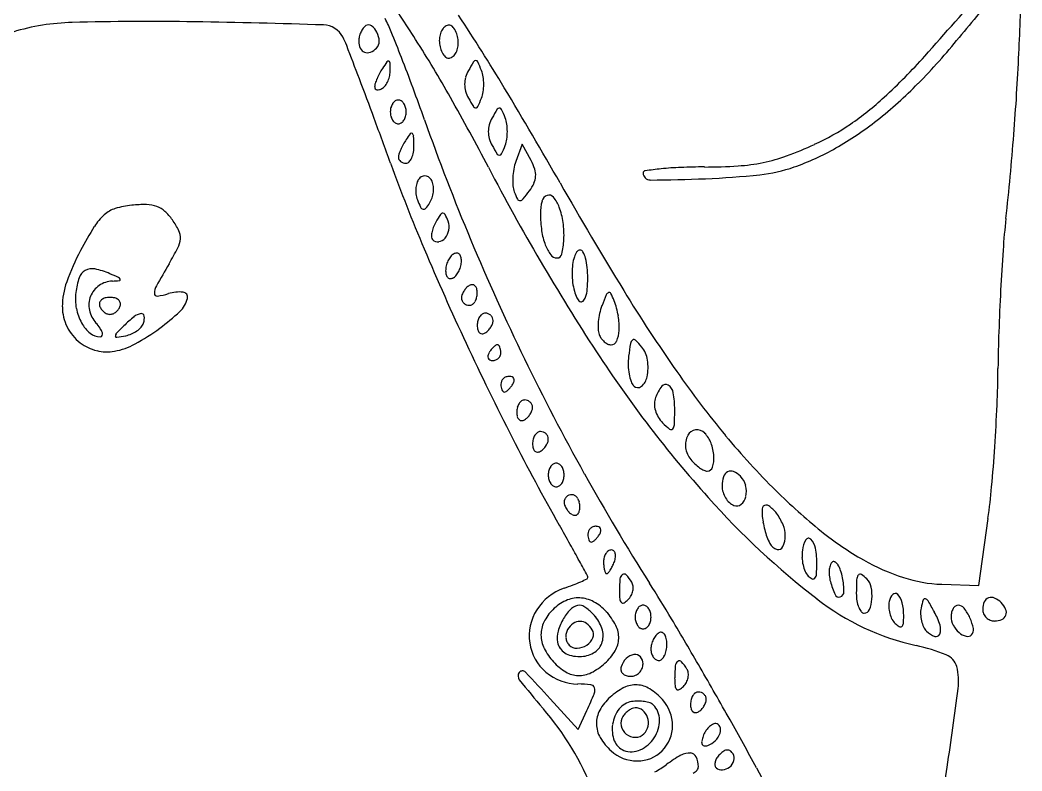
# Model space of a CAD drawing. Header units: millimetres. Extents: x 56222 to 3066687, y -650199 to -121287.
# Drawn here: x 140520.165 to 140521.749, y -185766.601 to -185765.413 of the extents above; entities that cross this region are included whole.
import ezdxf

# ---------------------------------------------------------------- set-up
doc = ezdxf.new("R2010")
doc.units = ezdxf.units.MM
doc.header["$MEASUREMENT"] = 0
doc.layers.add('$TD_AUDIT_GENERATED_(A0BDF17)', color=32, linetype='Continuous', lineweight=30)

msp = doc.modelspace()

# ---------------------------------------------------------------- linework, layer by layer
at = {"layer": '$TD_AUDIT_GENERATED_(A0BDF17)', "linetype": 'Continuous', "lineweight": 25, "ltscale": 2}
for p, q in [((140520.9592, -185765.6091), (140520.949, -185765.6368)), ((140520.9731, -185765.635), (140520.9592, -185765.6091)), ((140521.681, -185766.3077), (140521.6958, -185766.2016)), ((140521.6225, -185766.3058), (140521.681, -185766.3077)), ((140521.0035, -185766.4871), (140521.0476, -185766.5359)), ((140521.0476, -185766.5359), (140521.0615, -185766.5055))]:
    msp.add_line(p, q, dxfattribs=at)
for centre, radius, start, end in [((140508.5097, -185764.8569), 13.2489, 357.36663, 357.87725), ((140518.1366, -185767.1348), 3.147, 32.5083, 34.1027), ((140517.331, -185761.6496), 5.7256, 318.1476, 319.6015), ((140523.3072, -185766.7856), 2.1344, 139.5971, 140.9367), ((140520.2562, -185765.7678), 0.3513, 91.409, 106.9435), ((140520.3678, -185770.3062), 4.8911, 89.1424, 91.409), ((140520.274, -185776.573), 11.1586, 88.09473, 89.14255), ((140520.5146, -185765.5281), 0.2563, 22.1557, 27.3421), ((140518.3584, -185767.0631), 2.9997, 30.9614, 33.5488), ((140520.6438, -185765.4562), 0.0357, 27.9168, 88.0948), ((140520.7395, -185765.4478), 0.0391, 155.8227, 167.2028), ((140520.7351, -185765.4458), 0.0342, 143.7706, 155.8225), ((140520.7198, -185765.4346), 0.0152, 121.7153, 143.7707), ((140520.7161, -185765.4286), 0.0082, 53.6601, 121.7152), ((140520.7047, -185765.444), 0.0274, 25.7573, 53.6601), ((140520.6963, -185765.4481), 0.0367, 2.514, 25.7572), ((140518.1559, -185766.4886), 2.803, 21.2584, 22.1556), ((140520.8645, -185765.445), 0.0365, 158.7316, 173.0249), ((140520.8478, -185765.4385), 0.0185, 134.9977, 158.7315), ((140520.8478, -185765.4385), 0.0186, 112.692, 134.9976), ((140520.8433, -185765.4278), 0.00694, 66.2025, 112.6921), ((140520.8416, -185765.4316), 0.0111, 31.9844, 66.2025), ((140520.8074, -185765.453), 0.0515, 20.9913, 31.9844), ((140520.5667, -185765.4971), 0.123, 20.9587, 27.9168), ((140520.734, -185765.4465), 0.0334, 167.2027, 179.9977), ((140520.7267, -185765.4465), 0.0261, 179.9978, 204.9349), ((140520.7189, -185765.4471), 0.0141, 314.9978, 2.514), ((140519.0875, -185766.5288), 2.0194, 29.4711, 32.5083), ((140520.8698, -185765.4456), 0.0418, 173.0248, 186.4284), ((140520.8655, -185765.4461), 0.0374, 186.4283, 200.9913), ((140520.8206, -185765.4479), 0.0374, 6.4283, 20.9913), ((140520.8162, -185765.4484), 0.0418, 353.0248, 6.4284), ((140520.8347, -185764.7788), 1.0501, 315.6167, 320.9367), ((140508.8517, -185769.9844), 12.6679, 20.70283, 20.9586), ((140520.7139, -185765.4525), 0.012, 204.935, 249.5737), ((140520.7142, -185765.4516), 0.0129, 249.5737, 292.1851), ((140520.7078, -185765.436), 0.0298, 292.1853, 314.9977), ((140520.8786, -185765.4411), 0.0515, 200.9913, 211.9844), ((140520.8382, -185765.4556), 0.0185, 314.9977, 338.7315), ((140520.8215, -185765.4491), 0.0365, 338.7316, 353.0249), ((140517.8261, -185765.2854), 3.9226, 355.4897, 357.3667), ((140520.999, -185765.6582), 0.3107, 144.7823, 147.1251), ((140520.7475, -185765.4806), 0.00287, 79.0214, 144.7822), ((140520.7476, -185765.4801), 0.00236, 3.2894, 79.0216), ((140520.5044, -185765.4941), 0.246, 0.5166, 3.2891), ((140517.9428, -185766.5715), 3.0317, 20.2839, 21.2584), ((140520.8444, -185765.4624), 0.0111, 211.9845, 246.2025), ((140520.8427, -185765.4663), 0.00694, 246.2025, 292.6921), ((140520.8382, -185765.4556), 0.0186, 292.692, 314.9976), ((140521.1887, -185765.6693), 0.3608, 148.1913, 150.6881), ((140520.8857, -185765.4814), 0.00439, 89.9978, 148.1914), ((140520.8857, -185765.4807), 0.00371, 24.1238, 89.9977), ((140520.6403, -185765.5906), 0.2726, 21.0684, 24.1239), ((140520.8768, -185764.8257), 0.9653, 312.7225, 318.1476), ((140520.8286, -185765.548), 0.1077, 152.0168, 156.9018), ((140520.8284, -185765.5479), 0.1076, 147.1252, 152.0168), ((140520.7098, -185765.4922), 0.0406, 348.2125, 0.5165), ((140520.9175, -185765.517), 0.0498, 150.6881, 164.2134), ((140520.8515, -185765.5093), 0.0463, 8.2934, 21.0684), ((140512.999, -185768.417), 8.2344, 20.23734, 20.70281), ((140520.7433, -185765.5187), 0.0176, 161.8819, 178.9133), ((140520.8144, -185765.5419), 0.0924, 156.9018, 161.8819), ((140520.711, -185765.4938), 0.039, 324.8211, 336.9018), ((140520.7051, -185765.4913), 0.0454, 336.9018, 348.2126), ((140520.9085, -185765.5145), 0.0405, 164.2135, 179.9977), ((140520.8158, -185765.5145), 0.0824, 359.9977, 8.2935), ((140521.1085, -185765.0469), 0.6668, 308.1411, 315.6167), ((140520.7312, -185765.5184), 0.00543, 178.9132, 214.6758), ((140520.7301, -185765.5192), 0.00407, 214.676, 259.0215), ((140520.7308, -185765.5154), 0.00791, 259.0214, 288.3145), ((140520.7262, -185765.5015), 0.0226, 288.3145, 301.7152), ((140520.7295, -185765.5068), 0.0164, 301.7153, 324.821), ((140517.4749, -185766.7444), 3.5305, 19.4147, 20.284), ((140520.9085, -185765.5145), 0.0405, 179.9977, 195.782), ((140520.9175, -185765.512), 0.0498, 195.782, 209.3074), ((140520.8515, -185765.5197), 0.0463, 338.9271, 351.702), ((140520.8158, -185765.5145), 0.0824, 351.702, 359.9977), ((140513.9198, -185769.7261), 8.1759, 29.73715, 30.96143), ((140520.7712, -185765.5562), 0.0203, 146.3076, 165.1554), ((140520.7664, -185765.5531), 0.0147, 123.7162, 146.3076), ((140520.7631, -185765.548), 0.00858, 89.9978, 123.7162), ((140520.7631, -185765.548), 0.00858, 56.2793, 89.9977), ((140520.7597, -185765.5531), 0.0147, 33.6879, 56.2792), ((140520.755, -185765.5562), 0.0203, 14.8401, 33.6879), ((140517.5289, -185767.4096), 3.8096, 27.5825, 29.4712), ((140521.1887, -185765.3597), 0.3608, 209.3073, 211.8042), ((140520.6403, -185765.4383), 0.2726, 335.8715, 338.9271), ((140521.2132, -185765.19), 0.4694, 304.3567, 312.7226), ((140520.7785, -185765.5582), 0.028, 165.1554, 179.9978), ((140520.7785, -185765.5582), 0.028, 179.9976, 194.8401), ((140520.7476, -185765.5582), 0.028, 359.9976, 14.8401), ((140520.7476, -185765.5582), 0.028, 345.1554, 359.9978), ((140520.8857, -185765.5476), 0.00439, 211.8041, 269.9977), ((140520.8857, -185765.5483), 0.00371, 269.9978, 335.8716), ((140521.2261, -185765.7442), 0.3608, 148.1913, 150.6881), ((140520.9232, -185765.5564), 0.00439, 89.9978, 148.1914), ((140520.9232, -185765.5557), 0.00371, 24.1238, 89.9977), ((140520.6778, -185765.6656), 0.2726, 21.0684, 24.1239), ((140508.3244, -185770.1404), 13.2165, 19.91077, 20.23735), ((140520.7712, -185765.5602), 0.0203, 194.8401, 213.6879), ((140520.7664, -185765.5633), 0.0147, 213.6879, 236.2792), ((140520.7631, -185765.5684), 0.00858, 236.2793, 269.9977), ((140520.7631, -185765.5684), 0.00858, 269.9978, 303.7162), ((140520.7597, -185765.5633), 0.0147, 303.7162, 326.3076), ((140520.755, -185765.5602), 0.0203, 326.3076, 345.1554), ((140524.1507, -185764.3916), 3.5478, 199.4147, 202.7049), ((140520.9549, -185765.592), 0.0498, 150.6881, 164.2134), ((140520.889, -185765.5842), 0.0463, 8.2934, 21.0684), ((140521.1873, -185765.1472), 0.5393, 299.7904, 308.1411), ((140520.8769, -185765.6674), 0.1206, 141.8097, 147.1252), ((140520.7839, -185765.5943), 0.00234, 52.7026, 141.8098), ((140520.7821, -185765.5967), 0.00534, 2.9759, 52.7026), ((140520.946, -185765.5894), 0.0405, 164.2135, 179.9977), ((140520.946, -185765.5894), 0.0405, 179.9977, 195.782), ((140520.8532, -185765.5894), 0.0824, 359.9977, 8.2935), ((140520.8532, -185765.5894), 0.0824, 351.702, 359.9977), ((140521.2623, -185765.2618), 0.3824, 294.6008, 304.3567), ((140520.8723, -185765.6644), 0.1151, 147.1251, 151.6708), ((140520.4574, -185765.6135), 0.3304, 0.3877, 2.9757), ((140520.9549, -185765.5869), 0.0498, 195.782, 209.3074), ((140520.889, -185765.5946), 0.0463, 338.9271, 351.702), ((140517.1627, -185765.233), 4.5881, 353.8208, 355.4897), ((140520.8535, -185765.6558), 0.0945, 156.3617, 161.1058), ((140520.8681, -185765.6622), 0.1104, 151.6709, 156.3617), ((140520.7494, -185765.6159), 0.0381, 336.3618, 350.6479), ((140520.7243, -185765.6117), 0.0636, 350.6479, 0.3876), ((140521.2261, -185765.4347), 0.3608, 209.3073, 211.8042), ((140520.6778, -185765.5133), 0.2726, 335.8715, 338.9271), ((140521.165, -185765.0493), 0.6162, 290.1437, 294.6008), ((140521.2591, -185765.2726), 0.3948, 289.2406, 299.7904), ((140523.3875, -185764.6844), 2.8043, 199.9108, 202.8852), ((140520.7792, -185765.6304), 0.0159, 161.1058, 178.8282), ((140520.7703, -185765.6302), 0.00703, 178.828, 209.2043), ((140520.7728, -185765.6288), 0.0099, 209.2043, 232.7025), ((140520.7745, -185765.6266), 0.0127, 232.7026, 253.1591), ((140520.7755, -185765.623), 0.0164, 253.1591, 269.9977), ((140520.7755, -185765.6329), 0.00645, 269.9977, 317.5615), ((140520.7637, -185765.6221), 0.0225, 317.5616, 336.3616), ((140520.9232, -185765.6225), 0.00439, 211.8041, 269.9977), ((140520.9232, -185765.6232), 0.00371, 269.9978, 335.8716), ((140521.0183, -185765.6624), 0.0739, 159.6971, 169.4322), ((140520.8988, -185765.6748), 0.0842, 18.0413, 28.1527), ((140521.2824, -185765.3569), 0.2873, 273.6202, 281.6122), ((140521.2882, -185765.3852), 0.2584, 281.6123, 290.1438), ((140524.0294, -185764.0138), 3.5244, 207.5826, 213.0916), ((140521.0443, -185765.6673), 0.1003, 169.4322, 177.1745), ((140520.9485, -185765.6586), 0.0319, 357.1745, 18.0413), ((140521.1541, -185765.655), 0.00379, 97.7103, 179.8991), ((140521.1613, -185765.655), 0.0109, 179.8992, 270.4457), ((140521.2509, -185766.3701), 0.7253, 95.7087, 97.7103), ((140521.2306, -185766.1668), 0.5211, 92.2636, 95.7087), ((140521.2504, -185766.6676), 1.0223, 90.1829, 92.2636), ((140521.2443, -185764.7543), 0.8911, 270.1829, 273.6202), ((140521.3091, -185765.4157), 0.2432, 276.1049, 289.2406), ((140520.8279, -185765.6822), 0.0372, 159.3496, 173.5862), ((140520.81, -185765.6755), 0.0181, 134.9977, 159.3496), ((140520.805, -185765.6705), 0.011, 74.5283, 134.9978), ((140520.8044, -185765.6724), 0.0129, 20.9913, 74.5283), ((140520.7825, -185765.6808), 0.0364, 352.9648, 20.9913), ((140521.0356, -185765.6668), 0.0916, 177.1745, 185.1594), ((140520.9151, -185765.6425), 0.0689, 323.8228, 335.4633), ((140520.9505, -185765.6587), 0.0299, 335.4632, 357.1745), ((140526.841, -185762.3448), 6.705, 209.73714, 211.42871), ((140521.1406, -185762.9963), 2.6698, 270.4457, 272.3259), ((140521.1958, -185764.3573), 1.3077, 272.3258, 276.1049), ((140520.8338, -185765.6829), 0.0432, 173.5863, 186.8503), ((140520.7758, -185765.6799), 0.0432, 328.2803, 352.9648), ((140520.9808, -185765.6718), 0.0366, 185.1594, 200.9914), ((140521.0548, -185765.6434), 0.1159, 200.9913, 207.1532), ((140520.7339, -185765.51), 0.2933, 320.6451, 323.8228), ((140520.8303, -185765.6833), 0.0397, 186.8503, 200.9912), ((140520.9148, -185765.6509), 0.1301, 200.9913, 206.4077), ((140520.7568, -185765.6682), 0.0655, 319.4885, 328.2803), ((140520.9555, -185765.6943), 0.00428, 207.1533, 274.1258), ((140520.9553, -185765.6915), 0.00706, 274.1258, 320.6451), ((140521.0716, -185765.7196), 0.0837, 165.9191, 179.9977), ((140521.0027, -185765.7023), 0.0127, 109.2637, 165.9192), ((140521.0015, -185765.6989), 0.00913, 38.781, 109.2637), ((140520.9624, -185765.7304), 0.0593, 20.9913, 38.7811), ((140520.3293, -185765.7562), 0.0471, 106.9659, 131.601), ((140520.3555, -185765.8421), 0.1369, 95.8551, 106.9659), ((140520.3615, -185765.9007), 0.1958, 88.9774, 95.8552), ((140520.3641, -185765.7559), 0.051, 70.2748, 88.9773), ((140520.3684, -185765.744), 0.0383, 47.8963, 70.2748), ((140520.3404, -185765.7749), 0.08, 35.0062, 47.8963), ((140520.8039, -185765.706), 0.00632, 206.4077, 255.1649), ((140520.8034, -185765.708), 0.00427, 255.1649, 319.4887), ((140520.8339, -185765.7234), 0.00504, 93.9529, 147.4497), ((140520.8338, -185765.722), 0.00362, 25.9166, 93.9529), ((140521.1733, -185765.7196), 0.1854, 179.9977, 188.2626), ((140520.9199, -185765.7467), 0.1048, 7.4711, 20.9914), ((140520.3529, -185765.7828), 0.0826, 131.601, 148.552), ((140520.3036, -185765.8007), 0.1249, 25.8561, 35.0062), ((140520.8818, -185765.7658), 0.0679, 150.7652, 158.7309), ((140521.0334, -185765.8507), 0.2417, 147.4496, 150.7652), ((140520.7122, -185765.7811), 0.1389, 20.9914, 25.9164), ((140520.8176, -185765.7406), 0.0259, 349.9061, 20.9914), ((140520.8689, -185765.7534), 0.1563, 357.4461, 7.4711), ((140523.0833, -185765.874), 1.3672, 173.8208, 175.9258), ((140520.9273, -185766.1341), 0.756, 148.552, 151.8811), ((140520.3936, -185765.7571), 0.0249, 355.6019, 25.8561), ((140520.8474, -185765.7554), 0.0318, 169.2969, 181.6793), ((140520.8619, -185765.7581), 0.0466, 158.7308, 169.2969), ((140520.8166, -185765.7404), 0.0269, 319.6849, 349.9062), ((140521.0964, -185765.7308), 0.1077, 188.2625, 200.6781), ((140520.38, -185765.756), 0.0386, 333.2144, 355.6019), ((140520.8214, -185765.7561), 0.00586, 181.6793, 224.9978), ((140520.8254, -185765.7522), 0.0115, 224.9977, 278.6384), ((140520.8246, -185765.7472), 0.0164, 278.6384, 319.6849), ((140524.3061, -185764.3265), 3.7163, 202.705, 205.8826), ((140520.8956, -185765.7546), 0.1295, 347.2715, 357.4461), ((140520.5868, -185765.9521), 0.3699, 151.8811, 160.246), ((140520.0215, -185765.575), 0.4401, 329.4566, 333.2144), ((140524.9067, -185764.0431), 4.4532, 202.8853, 204.9887), ((140520.8599, -185765.7982), 0.0178, 121.7152, 142.5599), ((140520.8555, -185765.7912), 0.00955, 91.6492, 121.7153), ((140520.8554, -185765.7875), 0.00591, 48.5866, 91.6492), ((140521.0544, -185765.7466), 0.0628, 200.6781, 216.8592), ((140521.0755, -185765.7991), 0.0358, 146.5553, 161.2186), ((140521.0504, -185765.7826), 0.00575, 89.9978, 146.5554), ((140521.0504, -185765.7822), 0.00543, 27.4191, 89.9977), ((140521.0079, -185765.8043), 0.0533, 15.6918, 27.4192), ((140525.1864, -185766.0238), 3.4756, 175.9257, 176.9745), ((140521.7895, -185766.6183), 1.6127, 149.4566, 150.8827), ((140520.8784, -185765.8114), 0.0407, 154.7241, 166.3443), ((140520.8748, -185765.8097), 0.0366, 142.56, 154.7241), ((140520.8533, -185765.79), 0.00915, 15.8566, 48.5865), ((140520.8388, -185765.7941), 0.0242, 359.9978, 15.8567), ((140520.8302, -185765.7941), 0.0328, 346.3443, 359.9977), ((140521.0142, -185765.7767), 0.0126, 216.8592, 269.9978), ((140521.0142, -185765.7814), 0.00796, 269.9978, 347.2715), ((140521.0997, -185765.8074), 0.0614, 161.2186, 172.6033), ((140520.9751, -185765.8135), 0.0873, 6.0856, 15.6919), ((140520.2781, -185765.8272), 0.0208, 118.8739, 161.3585), ((140520.2787, -185765.8282), 0.0219, 77.8349, 118.8738), ((140520.2558, -185765.9341), 0.1303, 66.8388, 77.8349), ((140520.0913, -185766.3187), 0.5486, 65.2752, 66.8389), ((140520.8708, -185765.8095), 0.0328, 166.3443, 179.9977), ((140520.8622, -185765.8095), 0.0242, 179.9978, 195.8567), ((140520.8262, -185765.7939), 0.0366, 322.56, 334.7241), ((140520.8225, -185765.7922), 0.0407, 334.7241, 346.3443), ((140521.1472, -185765.8136), 0.1093, 172.6032, 179.9978), ((140521.1547, -185765.8136), 0.1168, 179.9977, 187.191), ((140520.9022, -185765.8213), 0.1606, 359.9977, 6.0857), ((140520.3497, -185765.867), 0.118, 160.2459, 179.8488), ((140520.3685, -185765.8577), 0.1162, 161.3585, 173.2737), ((140520.3125, -185765.8656), 0.0397, 92.3648, 124.6988), ((140520.3031, -185765.638), 0.188, 272.3649, 275.7474), ((140520.3189, -185765.8245), 0.00454, 17.9351, 65.2752), ((140520.3218, -185765.8236), 0.00152, 275.7473, 17.9351), ((140520.8477, -185765.8136), 0.00915, 195.8566, 228.5865), ((140520.8456, -185765.8161), 0.00591, 228.5866, 271.6492), ((140520.8455, -185765.8124), 0.00955, 271.6492, 301.7153), ((140520.8411, -185765.8054), 0.0178, 301.7152, 322.5599), ((140521.1316, -185765.8165), 0.0935, 187.191, 195.6918), ((140520.8715, -185765.8213), 0.1913, 354.7258, 359.9977), ((140520.3362, -185765.8539), 0.0837, 173.2738, 190.4978), ((140520.311, -185765.8635), 0.0371, 124.6988, 158.6981), ((140520.4026, -185765.8458), 0.0252, 150.8827, 178.9876), ((140520.3817, -185765.8454), 0.00432, 178.9876, 277.3219), ((140520.3696, -185765.7508), 0.0997, 277.322, 287.6065), ((140520.4167, -185765.8992), 0.056, 83.7807, 107.6066), ((140520.4219, -185765.8514), 0.00795, 345.8013, 83.7807), ((140520.891, -185765.8576), 0.029, 147.3204, 159.5081), ((140520.8935, -185765.8592), 0.0319, 135.6348, 147.3204), ((140520.8887, -185765.8545), 0.0253, 121.7152, 135.6347), ((140520.8802, -185765.8407), 0.00903, 90.0236, 121.7153), ((140520.8802, -185765.8376), 0.00595, 46.7393, 90.0237), ((140520.8776, -185765.8405), 0.00984, 15.1288, 46.7393), ((140520.8616, -185765.8448), 0.0264, 359.9978, 15.1289), ((140520.8577, -185765.8448), 0.0302, 345.7419, 359.9977), ((140521.1105, -185765.8224), 0.0716, 195.6918, 204.9316), ((140521.0082, -185765.8339), 0.0541, 341.2185, 354.7258), ((140521.0982, -185765.8506), 0.0069, 111.428, 157.3368), ((140521.0968, -185765.8469), 0.00294, 26.7306, 111.4279), ((140520.9874, -185765.9019), 0.1254, 20.9914, 26.7308), ((140523.1988, -185764.5705), 2.4366, 211.4287, 215.0291), ((140525.341, -185766.032), 3.6303, 176.9744, 178.0149), ((140520.3125, -185765.864), 0.0388, 158.6981, 191.8204), ((140520.2985, -185765.8626), 0.00819, 162.1424, 198.4327), ((140520.2997, -185765.8629), 0.0094, 129.4062, 162.1424), ((140520.3034, -185765.8674), 0.0152, 104.8528, 129.4061), ((140520.3071, -185765.8815), 0.0298, 89.9977, 104.8527), ((140520.3071, -185765.8815), 0.0298, 75.1428, 89.9978), ((140520.3108, -185765.8674), 0.0152, 50.5894, 75.1427), ((140520.3145, -185765.8629), 0.0094, 17.8531, 50.5893), ((140520.3157, -185765.8626), 0.00819, 341.5628, 17.8531), ((140520.3876, -185765.8428), 0.0433, 313.619, 345.8013), ((140520.8775, -185765.8525), 0.0145, 159.5081, 179.9978), ((140520.874, -185765.8525), 0.011, 179.9977, 204.0713), ((140520.8748, -185765.8521), 0.0119, 204.0715, 226.7393), ((140520.8753, -185765.8517), 0.0126, 226.7394, 248.7459), ((140520.8716, -185765.8504), 0.0151, 304.9347, 327.3204), ((140520.8662, -185765.8469), 0.0215, 327.3205, 345.7419), ((140521.057, -185765.8473), 0.0126, 204.9316, 238.2804), ((140521.0525, -185765.8545), 0.00413, 238.2803, 312.6512), ((140521.0451, -185765.8464), 0.0151, 312.6513, 341.2186), ((140521.493, -185766.0154), 0.4347, 157.3368, 159.6971), ((140520.9837, -185765.9034), 0.1294, 9.9619, 20.9913), ((140520.3016, -185765.8669), 0.0698, 179.8489, 206.7205), ((140520.3292, -185765.8552), 0.0765, 190.4979, 208.9092), ((140520.3173, -185765.8631), 0.0436, 191.8203, 222.1425), ((140520.3094, -185765.859), 0.0196, 198.4326, 215.2756), ((140520.3116, -185765.8574), 0.0223, 215.2756, 230.5893), ((140520.3102, -185765.8591), 0.0202, 230.5893, 246.6931), ((140520.3071, -185765.8663), 0.0123, 246.693, 269.9978), ((140520.3071, -185765.8663), 0.0123, 269.9977, 293.3025), ((140520.304, -185765.8591), 0.0202, 293.3024, 309.4062), ((140520.3026, -185765.8574), 0.0223, 309.4062, 324.7199), ((140520.3048, -185765.859), 0.0196, 324.7198, 341.5628), ((140520.3595, -185765.9002), 0.023, 98.1399, 128.7452), ((140520.3569, -185765.8818), 0.00441, 7.2791, 98.1399), ((140520.1937, -185765.6393), 0.3243, 306.3288, 313.619), ((140520.8755, -185765.8511), 0.0132, 248.7459, 269.9977), ((140520.8755, -185765.8559), 0.00832, 269.9977, 304.9348), ((140520.9005, -185765.8851), 0.00832, 89.9977, 124.9348), ((140520.9005, -185765.8899), 0.0132, 68.7459, 89.9977), ((140520.9007, -185765.8893), 0.0126, 46.7394, 68.7459), ((140521.1866, -185765.9007), 0.1077, 167.2733, 174.3372), ((140521.1772, -185765.8986), 0.0981, 159.6972, 167.2733), ((140520.3113, -185765.8651), 0.0561, 208.9092, 230.6723), ((140520.2203, -185765.9508), 0.0872, 35.0671, 42.1425), ((140520.4698, -185766.0377), 0.1992, 128.7452, 134.9978), ((140520.3433, -185765.8867), 0.0178, 317.9847, 341.582), ((140520.3365, -185765.8844), 0.025, 341.582, 7.2791), ((140520.9182, -185765.8962), 0.0302, 165.7419, 179.9977), ((140520.9097, -185765.8941), 0.0215, 147.3205, 165.7419), ((140520.9043, -185765.8906), 0.0151, 124.9347, 147.3204), ((140520.9011, -185765.8889), 0.0119, 24.0715, 46.7393), ((140520.8849, -185765.8834), 0.029, 327.3204, 339.5081), ((140520.9019, -185765.8885), 0.011, 359.9977, 24.0713), ((140520.8985, -185765.8885), 0.0145, 339.5081, 359.9978), ((140521.1711, -185765.8992), 0.0921, 174.3372, 181.7301), ((140521.0155, -185765.8978), 0.097, 356.2767, 9.9619), ((140520.3047, -185765.8653), 0.0733, 206.7205, 232.6224), ((140520.2918, -185765.8888), 0.0254, 230.6724, 269.9977), ((140520.2706, -185765.9155), 0.0257, 17.4913, 35.0672), ((140520.2891, -185765.9097), 0.0063, 336.1492, 17.4912), ((140520.3197, -185765.9123), 0.00417, 136.4274, 190.8026), ((140520.8281, -185766.396), 0.706, 134.9977, 136.4276), ((140520.3236, -185765.8695), 0.0437, 280.9661, 293.6417), ((140520.3218, -185765.8653), 0.0483, 293.6416, 305.396), ((140520.1826, -185765.6241), 0.3431, 298.584, 306.3288), ((140520.3258, -185765.871), 0.0414, 305.396, 317.9847), ((140520.9144, -185765.8962), 0.0264, 179.9978, 195.1289), ((140520.8984, -185765.9005), 0.00984, 195.1288, 226.7393), ((140520.8957, -185765.9034), 0.00595, 226.7393, 270.0237), ((140520.8957, -185765.9003), 0.00903, 270.0236, 301.7153), ((140520.8872, -185765.8865), 0.0253, 301.7152, 315.6347), ((140520.8824, -185765.8819), 0.0319, 315.6348, 327.3204), ((140521.1045, -185765.9012), 0.0254, 181.73, 200.9914), ((140521.0584, -185765.9006), 0.0541, 337.8408, 356.2767), ((140523.8872, -185765.9816), 2.1757, 178.0149, 179.5417), ((140520.3034, -185765.867), 0.0712, 232.6224, 255.8981), ((140520.2918, -185765.9109), 0.00333, 269.9978, 336.1492), ((140520.2947, -185765.8299), 0.1088, 280.358, 298.584), ((140520.3177, -185765.9127), 0.00215, 190.8027, 278.4111), ((140520.2717, -185765.6014), 0.3168, 278.4111, 280.9662), ((140525.0546, -185763.9742), 4.6163, 204.9887, 207.0616), ((140521.1072, -185765.9001), 0.0283, 200.9914, 215.4467), ((140521.1082, -185765.8994), 0.0296, 215.4468, 229.4261), ((140521.1053, -185765.9028), 0.0252, 229.4261, 244.5588), ((140521.0999, -185765.9142), 0.0126, 244.5589, 269.9977), ((140521.0999, -185765.9175), 0.00923, 269.9978, 337.8408), ((140521.5983, -185766.0003), 0.4741, 170.8094, 173.2875), ((140521.1383, -185765.9259), 0.00815, 125.1574, 170.8095), ((140521.1358, -185765.9223), 0.00377, 45.3957, 125.1572), ((140521.0407, -185766.0187), 0.1391, 39.4466, 45.3958), ((140520.3023, -185765.8714), 0.0666, 255.8982, 280.358), ((140520.9201, -185765.9475), 0.0157, 148.2803, 167.1662), ((140520.9489, -185765.9653), 0.0496, 141.5201, 148.2802), ((140520.9402, -185765.9584), 0.0385, 133.356, 141.5202), ((140520.934, -185765.9519), 0.0295, 124.5506, 133.3559), ((140520.9199, -185765.9314), 0.00464, 89.9977, 124.5506), ((140520.9199, -185765.9296), 0.00285, 42.3495, 89.9977), ((140520.9145, -185765.9345), 0.0101, 23.7945, 42.3495), ((140520.9081, -185765.9373), 0.0171, 9.656, 23.7944), ((140520.9137, -185765.9392), 0.0117, 336.0093, 359.9977), ((140520.8969, -185765.9392), 0.0285, 359.9978, 9.656), ((140522.6823, -185764.8916), 1.9165, 213.0916, 221.7836), ((140521.1157, -185765.957), 0.042, 8.2911, 39.4465), ((140520.9111, -185765.9454), 0.00647, 167.1661, 203.7944), ((140520.91, -185765.9459), 0.00534, 203.7943, 245.1213), ((140520.9122, -185765.9412), 0.0105, 245.1213, 269.9977), ((140520.9122, -185765.9378), 0.0139, 269.9977, 291.3261), ((140520.9124, -185765.9384), 0.0133, 291.3262, 313.3559), ((140520.9129, -185765.9388), 0.0127, 313.3561, 336.0094), ((140524.2803, -185764.339), 3.6876, 205.8827, 209.0725), ((140521.2281, -185765.9567), 0.1014, 173.2876, 181.3488), ((140521.0814, -185765.962), 0.0767, 348.4367, 8.291), ((140521.222, -185765.9569), 0.0953, 181.3488, 189.7945), ((140521.2039, -185765.96), 0.0768, 189.7946, 198.8657), ((140522.5293, -185765.0398), 1.619, 215.0292, 219.5444), ((140520.0458, -185765.9509), 1.6658, 357.5473, 359.5416), ((140520.9372, -185765.9892), 0.0117, 156.0093, 179.9977), ((140520.938, -185765.9896), 0.0127, 133.356, 156.0094), ((140520.9384, -185765.99), 0.0133, 111.3262, 133.356), ((140520.9387, -185765.9906), 0.0139, 89.9977, 111.3261), ((140520.9387, -185765.9872), 0.0105, 65.1213, 89.9977), ((140520.9408, -185765.9825), 0.00534, 23.7943, 65.1213), ((140520.9308, -185765.9809), 0.0157, 328.2803, 347.1662), ((140520.9398, -185765.983), 0.00647, 347.1661, 23.7944), ((140521.1487, -185765.9789), 0.0185, 198.8655, 224.9977), ((140521.1303, -185765.972), 0.0269, 310.3001, 348.4366), ((140520.9539, -185765.9892), 0.0285, 179.9978, 189.656), ((140520.9427, -185765.9911), 0.0171, 189.656, 203.7944), ((140520.9363, -185765.9939), 0.0101, 203.7945, 222.3495), ((140520.9309, -185765.9988), 0.00285, 222.3495, 269.9977), ((140520.9309, -185765.997), 0.00464, 269.9977, 304.5506), ((140520.9168, -185765.9765), 0.0295, 304.5506, 313.3559), ((140520.9106, -185765.97), 0.0385, 313.356, 321.5202), ((140520.902, -185765.9631), 0.0496, 321.5201, 328.2802), ((140521.1419, -185765.9857), 0.00891, 224.9977, 310.3), ((140521.234, -185766.0348), 0.0687, 141.9943, 159.0042), ((140521.1859, -185765.9972), 0.00767, 57.6857, 141.9944), ((140521.1806, -185766.0056), 0.0177, 9.5021, 57.6857), ((140521.0391, -185766.0293), 0.1612, 359.9978, 9.502), ((140520.9722, -185766.0315), 0.0215, 147.3205, 165.7419), ((140520.9668, -185766.028), 0.0151, 124.9347, 147.3204), ((140520.9629, -185766.0225), 0.00832, 89.9977, 124.9348), ((140520.9629, -185766.0273), 0.0132, 68.7459, 89.9977), ((140520.9631, -185766.0268), 0.0126, 46.7394, 68.7459), ((140520.9636, -185766.0263), 0.0119, 24.0715, 46.7393), ((140521.1943, -185766.0195), 0.0261, 159.0041, 180.481), ((140521.2101, -185766.0194), 0.042, 180.4811, 195.5243), ((140520.9807, -185766.0336), 0.0302, 165.7419, 179.9977), ((140520.9768, -185766.0336), 0.0264, 179.9978, 195.1289), ((140520.9449, -185766.0193), 0.0319, 315.6348, 327.3204), ((140520.9473, -185766.0208), 0.029, 327.3204, 339.5081), ((140520.9644, -185766.0259), 0.011, 359.9977, 24.0713), ((140520.9609, -185766.0259), 0.0145, 339.5081, 359.9978), ((140521.2146, -185766.0181), 0.0466, 195.5245, 209.8054), ((140520.5222, -185766.0293), 0.6781, 357.9783, 359.9978), ((140518.9284, -185765.903), 2.7842, 356.1898, 357.5472), ((140520.9608, -185766.038), 0.00984, 195.1288, 226.7393), ((140520.9582, -185766.0408), 0.00595, 226.7393, 270.0237), ((140520.9582, -185766.0377), 0.00903, 270.0236, 301.7153), ((140520.9496, -185766.0239), 0.0253, 301.7152, 315.6347), ((140521.2114, -185766.0199), 0.0429, 209.8054, 224.9977), ((140521.2735, -185765.9579), 0.1307, 224.9976, 231.5445), ((140520.9918, -185766.078), 0.0151, 124.9347, 147.3204), ((140520.9879, -185766.0724), 0.00832, 89.9977, 124.9348), ((140520.9879, -185766.0773), 0.0132, 68.7459, 89.9977), ((140520.9881, -185766.0767), 0.0126, 46.7394, 68.7459), ((140520.9885, -185766.0763), 0.0119, 24.0715, 46.7393), ((140521.1944, -185766.0574), 0.00363, 231.5446, 317.506), ((140521.1895, -185766.0529), 0.0103, 317.5059, 357.9783), ((140521.2351, -185766.0775), 0.0161, 97.0646, 152.4786), ((140521.2353, -185766.0789), 0.0175, 44.9977, 97.0647), ((140521.2163, -185766.0979), 0.0443, 20.6211, 44.9977), ((140524.1083, -185764.4576), 3.5538, 207.0615, 209.5835), ((140521.0056, -185766.0836), 0.0302, 165.7419, 179.9977), ((140521.0018, -185766.0836), 0.0264, 179.9978, 195.1289), ((140520.9971, -185766.0814), 0.0215, 147.3205, 165.7419), ((140520.9723, -185766.0708), 0.029, 327.3204, 339.5081), ((140520.9894, -185766.0759), 0.011, 359.9977, 24.0713), ((140520.9859, -185766.0759), 0.0145, 339.5081, 359.9978), ((140521.2498, -185766.0852), 0.0326, 152.4786, 187.8885), ((140521.1891, -185766.1081), 0.0734, 3.9136, 20.621), ((140522.1884, -185765.3213), 1.1769, 219.5445, 225.2793), ((140520.9858, -185766.0879), 0.00984, 195.1288, 226.7393), ((140520.9831, -185766.0908), 0.00595, 226.7393, 270.0237), ((140520.9831, -185766.0877), 0.00903, 270.0236, 301.7153), ((140520.9746, -185766.0739), 0.0253, 301.7152, 315.6347), ((140520.9699, -185766.0692), 0.0319, 315.6348, 327.3204), ((140521.2547, -185766.0845), 0.0376, 187.8886, 219.6879), ((140519.0454, -185765.9108), 2.667, 354.8216, 356.1898), ((140521.0162, -185766.1277), 0.0147, 123.7162, 146.3076), ((140521.0129, -185766.1227), 0.00858, 89.9978, 123.7162), ((140521.0129, -185766.1227), 0.00858, 56.2793, 89.9977), ((140521.0095, -185766.1277), 0.0147, 33.6879, 56.2792), ((140521.2819, -185766.0619), 0.073, 219.6879, 227.1738), ((140521.2779, -185766.0662), 0.0671, 227.1738, 235.1475), ((140521.2156, -185766.1063), 0.0468, 342.5287, 3.9136), ((140521.0283, -185766.1328), 0.028, 165.1554, 179.9978), ((140521.021, -185766.1309), 0.0203, 146.3076, 165.1554), ((140521.0048, -185766.1309), 0.0203, 14.8401, 33.6879), ((140520.9974, -185766.1328), 0.028, 359.9976, 14.8401), ((140524.0373, -185764.4741), 3.4095, 209.0724, 212.4554), ((140521.2705, -185766.0769), 0.0541, 235.1475, 243.6632), ((140521.2517, -185766.1148), 0.0118, 243.6633, 269.9977), ((140521.2517, -185766.1177), 0.00892, 269.9978, 342.5288), ((140521.2902, -185766.1397), 0.0134, 117.7231, 162.856), ((140521.2891, -185766.1376), 0.011, 66.5012, 117.7231), ((140521.2793, -185766.1599), 0.0354, 44.9977, 66.5012), ((140521.0283, -185766.1328), 0.028, 179.9976, 194.8401), ((140521.021, -185766.1348), 0.0203, 194.8401, 213.6879), ((140521.0162, -185766.1379), 0.0147, 213.6879, 236.2792), ((140521.0095, -185766.1379), 0.0147, 303.7162, 326.3076), ((140521.0048, -185766.1348), 0.0203, 326.3076, 345.1554), ((140520.9974, -185766.1328), 0.028, 345.1554, 359.9978), ((140521.3244, -185766.1502), 0.0492, 162.856, 179.9978), ((140521.2825, -185766.1568), 0.0309, 13.7419, 44.9977), ((140521.0129, -185766.143), 0.00858, 236.2793, 269.9977), ((140521.0129, -185766.143), 0.00858, 269.9978, 303.7162), ((140521.3086, -185766.1502), 0.0335, 179.9977, 196.6323), ((140521.3146, -185766.1485), 0.0396, 196.6322, 211.2818), ((140521.275, -185766.1586), 0.0386, 347.2883, 13.7419), ((140522.0395, -185765.4716), 0.9653, 225.2793, 230.991), ((140520.6505, -185766.0563), 1.0553, 352.0873, 354.8216), ((140521.0364, -185766.1758), 0.011, 155.9241, 179.9978), ((140521.0398, -185766.1758), 0.0145, 179.9977, 200.4874), ((140521.0372, -185766.1762), 0.0119, 133.2561, 155.924), ((140521.0376, -185766.1767), 0.0126, 111.2496, 133.2561), ((140521.0378, -185766.1772), 0.0132, 89.9978, 111.2495), ((140521.0378, -185766.1724), 0.00832, 55.0606, 89.9978), ((140521.034, -185766.1779), 0.0151, 32.675, 55.0608), ((140521.0286, -185766.1814), 0.0215, 14.2536, 32.675), ((140521.0201, -185766.1835), 0.0302, 359.9978, 14.2536), ((140522.2144, -185765.3097), 1.289, 221.7836, 232.255), ((140521.3117, -185766.1502), 0.0363, 211.2818, 226.5832), ((140521.3017, -185766.1608), 0.0218, 226.5832, 249.0041), ((140521.298, -185766.1705), 0.0114, 249.0041, 309.9996), ((140521.2911, -185766.1623), 0.0221, 309.9996, 347.2884), ((140521.0534, -185766.1707), 0.029, 200.4874, 212.675), ((140521.0559, -185766.1692), 0.0319, 212.6751, 224.3607), ((140521.0511, -185766.1738), 0.0253, 224.3608, 238.2802), ((140521.0426, -185766.1907), 0.00595, 269.9718, 313.2562), ((140521.0399, -185766.1879), 0.00984, 313.2562, 344.8667), ((140521.0239, -185766.1835), 0.0264, 344.8666, 359.9977), ((140521.3442, -185766.1865), 0.00576, 134.9978, 178.2802), ((140521.4336, -185766.1892), 0.0952, 178.2803, 183.8786), ((140521.3451, -185766.1874), 0.00705, 54.9549, 134.9978), ((140521.3181, -185766.2259), 0.054, 36.9266, 54.9549), ((140521.2949, -185766.2433), 0.083, 22.5133, 36.9266), ((140521.0426, -185766.1876), 0.00903, 238.2802, 269.9718), ((140521.4507, -185766.188), 0.1124, 183.8787, 189.7811), ((140521.5086, -185766.178), 0.1712, 189.7812, 194.0871), ((140517.0668, -185768.4551), 4.5433, 29.1397, 29.5834), ((140521.0746, -185766.2265), 0.0117, 156.0093, 179.9977), ((140521.0913, -185766.2265), 0.0285, 179.9978, 189.656), ((140521.0754, -185766.2269), 0.0127, 133.356, 156.0094), ((140521.0758, -185766.2274), 0.0133, 111.3262, 133.356), ((140521.0761, -185766.2279), 0.0139, 89.9977, 111.3261), ((140521.0761, -185766.2246), 0.0105, 65.1213, 89.9977), ((140521.0394, -185766.2005), 0.0496, 321.5201, 328.2802), ((140521.0782, -185766.2199), 0.00534, 23.7943, 65.1213), ((140521.0682, -185766.2183), 0.0157, 328.2803, 347.1662), ((140521.0772, -185766.2203), 0.00647, 347.1661, 23.7944), ((140521.4377, -185766.1958), 0.0981, 194.087, 207.6708), ((140521.3294, -185766.229), 0.0457, 359.9977, 22.5133), ((140521.7387, -185765.8429), 0.4875, 230.9911, 240.5141), ((140521.0801, -185766.2284), 0.0171, 189.656, 203.7944), ((140521.0737, -185766.2313), 0.0101, 203.7945, 222.3495), ((140521.0683, -185766.2362), 0.00285, 222.3495, 269.9977), ((140521.0683, -185766.2344), 0.00464, 269.9977, 304.5506), ((140521.0542, -185766.2139), 0.0295, 304.5506, 313.3559), ((140521.048, -185766.2073), 0.0385, 313.356, 321.5202), ((140521.3675, -185766.2327), 0.0187, 207.6709, 253.9828), ((140521.3316, -185766.229), 0.0435, 336.6532, 359.9978), ((140521.449, -185766.2589), 0.0474, 150.4789, 171.3878), ((140521.4121, -185766.238), 0.00498, 44.8172, 150.479), ((140521.397, -185766.253), 0.0263, 9.301, 44.8172), ((140518.8802, -185767.4441), 2.4671, 28.4388, 29.1397), ((140521.1087, -185766.2682), 0.0206, 147.1456, 165.6417), ((140521.1036, -185766.2649), 0.0145, 124.7214, 147.1457), ((140521.0999, -185766.2596), 0.0081, 89.9977, 124.7214), ((140521.0999, -185766.2575), 0.00601, 48.1762, 89.9978), ((140521.0985, -185766.2591), 0.00808, 14.6796, 48.1762), ((140521.0915, -185766.2609), 0.0153, 351.8106, 14.6797), ((140521.3644, -185766.2432), 0.00775, 253.9828, 336.6532), ((140521.4603, -185766.2606), 0.0587, 171.3878, 182.7014), ((140521.2638, -185766.2748), 0.1613, 359.9978, 9.3009), ((140513.4053, -185770.4092), 8.6934, 28.26511, 28.43884), ((140521.1167, -185766.2702), 0.0289, 165.6418, 179.9978), ((140521.1605, -185766.2702), 0.0727, 179.9977, 185.6684), ((140521.0193, -185766.2374), 0.0916, 334.1096, 339.0042), ((140521.0738, -185766.2583), 0.0332, 339.004, 351.8105), ((140521.4697, -185766.2601), 0.0682, 182.7014, 192.8211), ((140521.454, -185766.2772), 0.00802, 121.7151, 160.2654), ((140521.4518, -185766.2737), 0.00386, 55.1355, 121.7152), ((140521.4446, -185766.2841), 0.0165, 32.374, 55.1356), ((140521.6698, -185765.9648), 0.3475, 240.5141, 251.9217), ((140521.1271, -185766.2736), 0.0391, 185.6685, 194.6797), ((140521.113, -185766.2773), 0.0246, 194.6796, 205.3809), ((140521.0927, -185766.2869), 0.0021, 205.3808, 269.9977), ((140521.0927, -185766.2859), 0.00303, 269.9978, 320.1136), ((140521.0607, -185766.2592), 0.0447, 320.1135, 327.1456), ((140521.0502, -185766.2524), 0.0572, 327.1457, 334.1096), ((140521.1202, -185766.294), 0.00445, 41.9204, 125.608), ((140521.4609, -185766.2621), 0.0592, 192.821, 203.5355), ((140521.428, -185766.2764), 0.0233, 203.5356, 224.9977), ((140521.4117, -185766.2884), 0.0129, 323.1744, 355.2787), ((140521.2479, -185766.2748), 0.1772, 355.2788, 359.9977), ((140521.4912, -185766.2871), 0.0467, 173.8274, 185.4002), ((140521.4773, -185766.2856), 0.0327, 160.2655, 173.8274), ((140521.4253, -185766.2963), 0.0393, 18.3551, 32.3741), ((140521.377, -185766.3123), 0.0903, 10.8199, 18.3551), ((140521.4936, -185766.2935), 0.0036, 57.831, 143.9704), ((140520.9514, -185766.0789), 0.2444, 291.1645, 294.2466), ((140520.9007, -185765.9662), 0.368, 294.2466, 295.9327), ((140521.0607, -185766.2952), 0.00217, 295.9326, 359.9977), ((140521.0569, -185766.2952), 0.00589, 359.9978, 28.2652), ((140521.3219, -185766.3165), 0.2091, 174.7421, 179.9977), ((140521.1233, -185766.2982), 0.00963, 125.6079, 174.742), ((140521.0632, -185766.3452), 0.0812, 31.7152, 41.9204), ((140521.1194, -185766.3105), 0.0151, 6.4792, 31.7152), ((140519.2226, -185767.5361), 2.2963, 30.7874, 32.4553), ((140521.426, -185766.2785), 0.0204, 224.9977, 246.1418), ((140521.4191, -185766.294), 0.00352, 246.1417, 323.1744), ((140521.5074, -185766.2856), 0.063, 185.4001, 194.6527), ((140521.565, -185766.2705), 0.1225, 194.6528, 204.9296), ((140521.3353, -185766.3203), 0.1327, 1.08, 10.8199), ((140521.9382, -185766.3202), 0.4507, 177.2873, 179.9977), ((140521.502, -185766.2996), 0.014, 143.9704, 177.2872), ((140521.4692, -185766.3324), 0.0496, 44.9977, 57.8311), ((140521.4865, -185766.3151), 0.0251, 11.268, 44.9978), ((140521.6298, -185766.0875), 0.2184, 251.9217, 268.0782), ((140521.0529, -185766.3913), 0.0838, 109.2164, 147.5096), ((140520.8768, -185765.8862), 0.451, 289.2164, 291.1646), ((140521.2537, -185766.3165), 0.1409, 179.9978, 185.2337), ((140521.1072, -185766.3108), 0.0274, 332.0258, 348.6632), ((140521.1105, -185766.3115), 0.024, 348.6632, 6.4792), ((140521.4597, -185766.3179), 0.00825, 287.6636, 1.08), ((140521.5663, -185766.3202), 0.0788, 179.9977, 188.7325), ((140521.4423, -185766.3239), 0.0701, 355.599, 11.2679), ((140521.5492, -185766.3257), 0.00545, 44.8988, 135.8475), ((140521.5342, -185766.3406), 0.0266, 12.2726, 44.8988), ((140521.0577, -185766.3963), 0.0711, 114.7823, 134.9977), ((140521.0482, -185766.3757), 0.0484, 87.8222, 114.7823), ((140521.0482, -185766.3771), 0.0497, 61.2911, 87.8223), ((140521.0352, -185766.4008), 0.0768, 42.1424, 61.2912), ((140521.1219, -185766.3285), 0.00853, 185.2337, 225.6679), ((140521.1183, -185766.3322), 0.00348, 225.6679, 300.6679), ((140521.1031, -185766.3064), 0.0334, 300.668, 314.9977), ((140521.1079, -185766.3112), 0.0266, 314.9977, 332.0258), ((140521.669, -185766.0143), 0.3981, 232.255, 257.3834), ((140521.4601, -185766.3192), 0.0069, 204.9295, 287.6636), ((140521.5339, -185766.3252), 0.046, 188.7325, 201.7992), ((140521.4567, -185766.325), 0.0557, 337.9624, 355.5991), ((140521.5738, -185766.3399), 0.035, 168.5386, 183.5269), ((140521.5613, -185766.3373), 0.0222, 135.8476, 168.5386), ((140521.4633, -185766.356), 0.0992, 359.9978, 12.2726), ((140521.7313, -185766.3729), 0.1444, 162.9661, 168.2054), ((140521.5959, -185766.3314), 0.00276, 74.0236, 162.9663), ((140521.5946, -185766.336), 0.00747, 30.7196, 74.0235), ((140521.0749, -185766.6448), 0.612, 28.8588, 30.7197), ((140521.7163, -185766.3452), 0.0289, 156.321, 179.9977), ((140521.7005, -185766.3383), 0.0116, 109.6516, 156.321), ((140521.7009, -185766.3395), 0.0129, 65.9434, 109.6516), ((140521.6921, -185766.3593), 0.0346, 44.9977, 65.9436), ((140521.6921, -185766.3593), 0.0346, 24.0519, 44.9978), ((140521.0473, -185766.3877), 0.0772, 147.5096, 188.2321), ((140521.0602, -185766.3988), 0.0746, 134.9978, 153.5225), ((140521.0867, -185766.3972), 0.0726, 133.0071, 149.0546), ((140521.0503, -185766.3582), 0.0193, 89.9978, 133.0071), ((140521.0503, -185766.3485), 0.0096, 61.1927, 89.9978), ((140521.0275, -185766.39), 0.0569, 53.4687, 61.1927), ((140521.019, -185766.4015), 0.0712, 46.1497, 53.4687), ((140521.0101, -185766.4108), 0.0841, 39.6878, 46.1498), ((140521.0176, -185766.4167), 0.1005, 27.0752, 42.1425), ((140521.1657, -185766.3577), 0.028, 165.1554, 179.9978), ((140521.1584, -185766.3557), 0.0203, 146.3076, 165.1554), ((140521.1536, -185766.3526), 0.0147, 123.7162, 146.3076), ((140521.1503, -185766.3475), 0.00858, 89.9978, 123.7162), ((140521.1503, -185766.3475), 0.00858, 56.2793, 89.9977), ((140521.1469, -185766.3526), 0.0147, 33.6879, 56.2792), ((140521.1422, -185766.3557), 0.0203, 14.8401, 33.6879), ((140521.1348, -185766.3577), 0.028, 359.9976, 14.8401), ((140521.5161, -185766.3323), 0.0268, 201.7991, 218.9539), ((140521.5, -185766.3453), 0.00615, 218.9539, 269.9977), ((140521.5, -185766.3425), 0.00892, 269.9977, 337.9624), ((140521.5885, -185766.339), 0.0498, 183.527, 195.0456), ((140521.5863, -185766.3396), 0.0475, 195.0457, 206.8034), ((140521.6307, -185766.3519), 0.0416, 168.2054, 181.8879), ((140521.6425, -185766.3515), 0.0534, 181.8878, 193.227), ((140521.5076, -185766.4063), 0.1179, 17.7322, 28.8588), ((140521.6664, -185766.357), 0.029, 166.2453, 179.9978), ((140521.6579, -185766.3549), 0.0202, 148.2103, 166.2452), ((140521.6525, -185766.3516), 0.0139, 126.0416, 148.2103), ((140521.6486, -185766.3462), 0.00723, 89.9977, 126.0415), ((140521.6486, -185766.3508), 0.0118, 37.2112, 89.9977), ((140521.5939, -185766.3923), 0.0805, 24.3855, 37.2112), ((140521.706, -185766.3452), 0.0186, 179.9978, 202.6219), ((140521.7063, -185766.3451), 0.0189, 202.6218, 224.9977), ((140521.7119, -185766.3504), 0.0129, 340.3439, 24.052), ((140521.0334, -185766.3855), 0.0446, 153.5226, 180.7231), ((140521.0943, -185766.4018), 0.0814, 149.0546, 164.3532), ((140521.0599, -185766.3954), 0.0341, 126.0039, 148.2802), ((140521.0502, -185766.3821), 0.0176, 89.5451, 126.0039), ((140521.0502, -185766.3824), 0.0179, 53.4482, 89.5451), ((140521.0399, -185766.3964), 0.0353, 31.7153, 53.4482), ((140521.0315, -185766.393), 0.0563, 14.9871, 39.6879), ((140521.1657, -185766.3577), 0.028, 179.9976, 194.8401), ((140521.1584, -185766.3596), 0.0203, 194.8401, 213.6879), ((140521.1422, -185766.3596), 0.0203, 326.3076, 345.1554), ((140521.1348, -185766.3577), 0.028, 345.1554, 359.9978), ((140515.0462, -185770.0245), 7.1579, 30.07253, 30.78735), ((140521.5676, -185766.349), 0.0265, 206.8035, 224.9978), ((140521.5735, -185766.3431), 0.0349, 224.9977, 238.4433), ((140521.5546, -185766.3669), 0.00735, 310.6603, 354.0928), ((140521.4492, -185766.356), 0.1133, 354.0927, 359.9977), ((140521.638, -185766.3526), 0.0487, 193.227, 205.0236), ((140521.6663, -185766.357), 0.0289, 179.9978, 207.3881), ((140521.5948, -185766.3919), 0.0795, 11.4998, 24.3855), ((140521.7063, -185766.3451), 0.0189, 224.9977, 247.3737), ((140521.7061, -185766.3454), 0.0186, 247.3736, 269.9977), ((140521.7061, -185766.335), 0.0289, 269.9978, 293.6745), ((140521.7131, -185766.3509), 0.0116, 293.6745, 340.3439), ((140521.0534, -185766.3903), 0.039, 164.3532, 190.8984), ((140521.0505, -185766.388), 0.0224, 168.3808, 185.81), ((140521.0467, -185766.3872), 0.0185, 148.2803, 168.3809), ((140521.0583, -185766.385), 0.0137, 337.205, 31.7153), ((140521.0533, -185766.3872), 0.0338, 338.7768, 14.987), ((140521.0692, -185766.3904), 0.0426, 358.4704, 27.0751), ((140521.1536, -185766.3628), 0.0147, 213.6879, 236.2792), ((140521.1503, -185766.3678), 0.00858, 236.2793, 269.9977), ((140521.1503, -185766.3678), 0.00858, 269.9978, 303.7162), ((140521.1469, -185766.3628), 0.0147, 303.7162, 326.3076), ((140521.1849, -185766.3983), 0.0183, 121.7153, 141.8884), ((140521.1785, -185766.3879), 0.00614, 75.8988, 121.7152), ((140521.1782, -185766.3888), 0.00709, 34.7572, 75.8989), ((140521.1698, -185766.3947), 0.0173, 10.9596, 34.7573), ((140521.5571, -185766.3698), 0.00351, 238.4433, 310.6603), ((140521.6156, -185766.363), 0.0241, 205.0235, 224.9977), ((140521.6238, -185766.3549), 0.0356, 224.9977, 249.7835), ((140521.6136, -185766.3824), 0.00625, 249.7835, 338.1229), ((140521.5997, -185766.3769), 0.0212, 338.1229, 17.7323), ((140521.6773, -185766.3513), 0.0412, 207.3881, 228.3642), ((140521.6681, -185766.3616), 0.0274, 228.3642, 254.9015), ((140521.6622, -185766.3782), 0.0107, 314.9977, 11.4998), ((140521.0445, -185766.3881), 0.0743, 188.232, 229.9317), ((140521.0374, -185766.3854), 0.0486, 180.723, 206.5541), ((140521.0404, -185766.3928), 0.0258, 190.8985, 213.9263), ((140521.05, -185766.3881), 0.0219, 185.8098, 203.4548), ((140521.0453, -185766.3901), 0.0168, 203.4549, 224.9977), ((140521.0469, -185766.3802), 0.0261, 303.4786, 337.205), ((140521.0571, -185766.3887), 0.0297, 299.5381, 338.7768), ((140521.0714, -185766.3904), 0.0403, 328.8738, 358.4704), ((140521.1932, -185766.4084), 0.0305, 165.8351, 179.9978), ((140521.2016, -185766.4105), 0.0391, 154.0933, 165.8351), ((140521.1987, -185766.4091), 0.0359, 141.8883, 154.0933), ((140521.1388, -185766.4007), 0.049, 359.9977, 10.9596), ((140521.1346, -185766.4007), 0.0532, 349.3256, 359.9978), ((140521.6634, -185766.3793), 0.00912, 254.9015, 314.9977), ((140521.0793, -185766.3645), 0.0955, 206.5541, 222.1424), ((140521.0398, -185766.3932), 0.025, 213.9262, 237.4657), ((140521.0439, -185766.3867), 0.0327, 237.4658, 257.5877), ((140521.0453, -185766.39), 0.0169, 224.9977, 272.4834), ((140521.0448, -185766.3771), 0.0299, 272.4833, 303.4786), ((140521.0503, -185766.3768), 0.0434, 269.9978, 299.538), ((140521.0319, -185766.3666), 0.0865, 312.1424, 328.8739), ((140521.1885, -185766.4084), 0.0258, 179.9978, 195.4759), ((140521.1822, -185766.4101), 0.0192, 195.4759, 214.7573), ((140521.1543, -185766.4044), 0.0331, 334.0934, 349.3256), ((140521.5126, -185766.713), 0.318, 68.3788, 77.3833), ((140521.0727, -185766.3705), 0.0865, 222.1424, 238.8739), ((140521.0503, -185766.3577), 0.0625, 257.5877, 269.9977), ((140521.0225, -185766.3562), 0.1005, 297.0752, 312.1425), ((140521.1486, -185766.4475), 0.0348, 135.7173, 161.5628), ((140521.1388, -185766.438), 0.0211, 98.1278, 135.7171), ((140521.1375, -185766.4286), 0.0116, 43.1896, 98.1279), ((140521.1343, -185766.4316), 0.016, 359.9977, 43.1897), ((140521.1306, -185766.4316), 0.0196, 337.3737, 359.9977), ((140521.1781, -185766.413), 0.0143, 214.7573, 237.5203), ((140521.1752, -185766.4175), 0.00887, 237.5203, 269.9978), ((140521.1752, -185766.4196), 0.00683, 269.9977, 314.2789), ((140521.166, -185766.41), 0.0201, 314.2789, 334.0934), ((140521.2107, -185766.4356), 0.00963, 125.6079, 174.742), ((140521.2077, -185766.4314), 0.00445, 41.9204, 125.608), ((140521.1506, -185766.4826), 0.0812, 31.7152, 41.9204), ((140521.6196, -185766.443), 0.0275, 14.3544, 68.3787), ((140520.9619, -185766.4511), 0.00945, 142.4922, 218.7149), ((140520.9595, -185766.4492), 0.00637, 44.0031, 142.4922), ((140519.7161, -185767.6501), 1.735, 42.0937, 44.0032), ((140521.0478, -185766.3842), 0.0795, 229.9317, 269.6078), ((140521.0488, -185766.41), 0.0403, 238.8738, 268.4704), ((140521.0489, -185766.4077), 0.0426, 268.4704, 297.0751), ((140521.1258, -185766.4399), 0.0107, 161.5628, 192.1018), ((140521.1248, -185766.4401), 0.00972, 192.102, 224.9978), ((140521.1273, -185766.4377), 0.0132, 224.9977, 252.3636), ((140521.1304, -185766.4315), 0.0199, 292.6218, 314.9978), ((140521.1304, -185766.4315), 0.0199, 314.9977, 337.3737), ((140521.4094, -185766.4539), 0.2091, 174.7421, 179.9977), ((140521.2068, -185766.4479), 0.0151, 6.4792, 31.7152), ((140521.1979, -185766.4489), 0.024, 348.6632, 6.4792), ((140514.5656, -185770.3028), 7.7132, 29.36553, 30.07256), ((140521.5573, -185766.4589), 0.0919, 352.6094, 14.3544), ((140522.3748, -185765.3185), 1.8203, 218.7149, 220.56), ((140521.0458, -185766.6738), 0.2102, 84.0462, 89.6078), ((140521.1305, -185766.4277), 0.0237, 252.3636, 269.9978), ((140521.1305, -185766.4318), 0.0196, 269.9977, 292.6218), ((140521.3411, -185766.4539), 0.1409, 179.9978, 185.2337), ((140521.1953, -185766.4486), 0.0266, 314.9977, 332.0258), ((140521.1946, -185766.4483), 0.0274, 332.0258, 348.6632), ((140520.3682, -185766.1896), 0.7619, 335.5023, 337.7141), ((140521.0668, -185766.4717), 0.00695, 18.8175, 84.0461), ((140521.0612, -185766.4736), 0.0129, 337.7142, 18.8175), ((140521.1656, -185766.5591), 0.1006, 116.9148, 132.1424), ((140521.1389, -185766.5063), 0.0414, 87.3682, 116.9147), ((140521.1389, -185766.506), 0.041, 57.6458, 87.3681), ((140521.1084, -185766.5541), 0.098, 42.1425, 57.6457), ((140521.2093, -185766.466), 0.00853, 185.2337, 225.6679), ((140521.2058, -185766.4696), 0.00348, 225.6679, 300.6679), ((140521.1905, -185766.4438), 0.0334, 300.668, 314.9977), ((140521.2416, -185766.4902), 0.0151, 124.9347, 147.3204), ((140521.2377, -185766.4847), 0.00832, 89.9977, 124.9348), ((140521.2377, -185766.4895), 0.0132, 68.7459, 89.9977), ((140521.2379, -185766.489), 0.0126, 46.7394, 68.7459), ((140521.2384, -185766.4885), 0.0119, 24.0715, 46.7393), ((140513.6369, -185765.4316), 8.0786, 351.71956, 352.60947), ((140521.1524, -185766.5445), 0.0809, 132.1424, 150.8653), ((140521.1363, -185766.521), 0.0298, 98.144, 142.6665), ((140521.1425, -185766.5643), 0.0736, 90.0171, 98.144), ((140521.1425, -185766.5586), 0.0679, 81.3821, 90.0171), ((140521.1445, -185766.5452), 0.0543, 72.068, 81.3821), ((140521.1573, -185766.5058), 0.0129, 44.9978, 72.0681), ((140521.1353, -185766.5297), 0.0616, 0.1717, 42.1425), ((140521.2555, -185766.4958), 0.0302, 165.7419, 179.9977), ((140521.2516, -185766.4958), 0.0264, 179.9978, 195.1289), ((140521.247, -185766.4937), 0.0215, 147.3205, 165.7419), ((140521.2221, -185766.483), 0.029, 327.3204, 339.5081), ((140521.2392, -185766.4881), 0.011, 359.9977, 24.0713), ((140521.2357, -185766.4881), 0.0145, 339.5081, 359.9978), ((140520.633, -185766.8094), 0.4725, 21.7393, 40.56), ((140521.119, -185766.5259), 0.0426, 150.8653, 181.0997), ((140521.1558, -185766.5358), 0.0544, 142.6665, 171.0934), ((140521.1448, -185766.5313), 0.0311, 136.1412, 148.2802), ((140521.1474, -185766.5338), 0.0347, 124.9759, 136.1413), ((140521.1446, -185766.5298), 0.0298, 113.051, 124.9758), ((140521.1378, -185766.5137), 0.0123, 89.9977, 113.0509), ((140521.1378, -185766.5204), 0.0191, 51.4243, 89.9977), ((140521.1348, -185766.5241), 0.0238, 18.7014, 51.4241), ((140521.1425, -185766.5206), 0.0338, 359.8708, 44.9977), ((140521.2356, -185766.5002), 0.00984, 195.1288, 226.7393), ((140521.233, -185766.503), 0.00595, 226.7393, 270.0237), ((140521.233, -185766.4999), 0.00903, 270.0236, 301.7153), ((140521.2244, -185766.4861), 0.0253, 301.7152, 315.6347), ((140521.2197, -185766.4815), 0.0319, 315.6348, 327.3204), ((140521.1209, -185766.5259), 0.0445, 181.0997, 210.5556), ((140521.1526, -185766.5354), 0.0512, 171.0935, 200.5911), ((140521.1356, -185766.5256), 0.0203, 148.2803, 191.4707), ((140521.1324, -185766.5249), 0.0264, 347.9794, 18.7014), ((140521.1242, -185766.5205), 0.0521, 327.1754, 359.8707), ((140521.2746, -185766.5525), 0.0288, 120.7831, 134.9896), ((140521.2651, -185766.5365), 0.0102, 89.9977, 120.783), ((140521.2651, -185766.5336), 0.00728, 21.0348, 89.9977), ((140516.6309, -185769.1407), 5.3434, 28.4346, 29.3655), ((140521.1385, -185766.525), 0.0233, 191.4707, 230.4757), ((140521.138, -185766.5256), 0.0224, 230.4757, 270.3883), ((140521.138, -185766.5287), 0.0193, 270.3884, 314.9978), ((140521.1347, -185766.5254), 0.024, 314.9977, 347.9793), ((140521.1411, -185766.5297), 0.0558, 314.9977, 0.1718), ((140521.2849, -185766.5613), 0.0425, 147.5563, 159.0041), ((140521.2807, -185766.5587), 0.0375, 134.9895, 147.5563), ((140521.2396, -185766.5296), 0.0344, 315.8094, 340.0906), ((140521.2581, -185766.5363), 0.0147, 340.0906, 21.0348), ((140521.1606, -185766.5024), 0.0906, 210.5556, 227.8531), ((140521.1294, -185766.5441), 0.0263, 200.5911, 249.0042), ((140521.1244, -185766.5207), 0.0518, 294.3837, 327.1754), ((140521.2512, -185766.5556), 0.0083, 169.3855, 206.0496), ((140521.2879, -185766.5625), 0.0456, 159.0041, 169.3854), ((140521.2475, -185766.5574), 0.00415, 206.0496, 263.7153), ((140521.2433, -185766.5331), 0.0293, 288.4327, 315.8094), ((140521.1411, -185766.5239), 0.0616, 227.853, 269.8238), ((140521.132, -185766.5373), 0.0336, 249.0041, 294.3838), ((140521.1411, -185766.5297), 0.0558, 269.8237, 314.9978), ((140521.2236, -185766.6), 0.0272, 86.1441, 119.3229), ((140521.2247, -185766.5834), 0.0106, 24.2677, 86.1441), ((140521.2484, -185766.5486), 0.013, 263.7151, 288.4328), ((140521.2947, -185766.5982), 0.0328, 134.9978, 147.7444), ((140521.2987, -185766.6022), 0.0384, 122.764, 134.9978), ((140521.2838, -185766.5791), 0.011, 91.7647, 122.764), ((140521.2837, -185766.576), 0.00785, 53.3371, 91.7647), ((140521.2783, -185766.5833), 0.017, 31.7152, 53.3373), ((140521.2819, -185766.581), 0.0127, 342.3468, 31.7152), ((140521.0965, -185766.4683), 0.1527, 298.384, 306.4745), ((140521.3174, -185766.7671), 0.2189, 119.3228, 126.4745), ((140521.2002, -185766.5945), 0.0375, 359.9978, 24.2677), ((140521.2783, -185766.5905), 0.0145, 164.9483, 186.5579), ((140521.2855, -185766.5924), 0.022, 147.7444, 164.9482), ((140521.2736, -185766.5784), 0.0214, 308.9332, 342.3468), ((140521.2172, -185766.5835), 0.0247, 299.7866, 318.2793), ((140521.2294, -185766.5945), 0.00828, 318.2791, 359.9977), ((140521.2705, -185766.5913), 0.00669, 186.558, 224.9978), ((140521.2746, -185766.5873), 0.0124, 224.9977, 275.1756), ((140521.2738, -185766.5786), 0.0211, 275.1756, 308.9332), ((140523.8364, -185765.2391), 2.8506, 208.4346, 211.2786), ((140519.3791, -185766.2673), 2.2759, 348.8479, 351.7196)]:
    msp.add_arc(centre, radius, start, end, dxfattribs=at)

doc.saveas('drawing.dxf')
